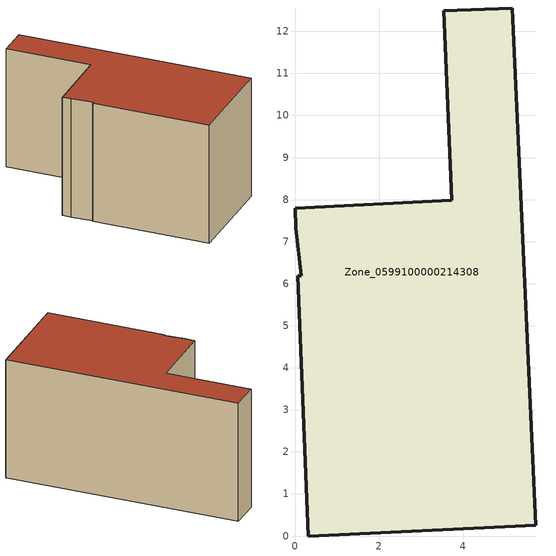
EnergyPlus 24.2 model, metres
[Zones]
Zone_0599100000214308
 floor ground (C_G): 0.02,7.33 0,7.8 3.73,7.99 3.54,12.49 5.16,12.56 5.73,0.25 0.31,0 0.07,6.19 0.14,6.19 z0
 wall outside (C_F): 5.73,0.25 5.16,12.56 3.54,12.49 3.73,7.99 0,7.8 0.02,7.33 0.14,6.19 0.07,6.19 0.31,0 5.73,0.25 z0:6.54
 roof outside (C_R): 0,7.8 0.02,7.33 0.14,6.19 0.07,6.19 0.31,0 5.73,0.25 5.16,12.56 3.54,12.49 3.73,7.99 z6.54
[BUILDING]
Pand.0599100000214308: North Axis=0; Terrain=City; Loads Convergence Tolerance Value=0.04; Temperature Convergence Tolerance Value=0.4; Solar Distribution=FullExterior; Maximum Number of Warmup Days=25; Minimum Number of Warmup Days=1
[Site:Location]
Rotterdam.The.Hague.AP_ZH_NLD Design_Conditions: Latitude=51.96; Longitude=4.45; Time Zone=1; Elevation=-4.5
[SITE:GROUNDTEMPERATURE:BUILDINGSURFACE]
18, 18, 18, 18, 18, 18, 18, 18, 18, 18, 18, 18
[MATERIAL] Thermal Absorptance=0.9; Solar Absorptance=0.7; Visible Absorptance=0.7
Name | Roughness | Thickness | Conductivity | Density | Specific Heat
G.TC.1946 | MediumSmooth | 0.15 | 1 | 540 | 1210
F.TC.1946 | Rough | 0.3 | 0.857143 | 1920 | 840
R.TC.1946 | MediumRough | 0.2 | 0.909091 | 1500 | 1000
[CONSTRUCTION]
C_G: G.TC.1946
C_F: F.TC.1946
C_R: R.TC.1946
[ZONE]
Zone_0599100000214308: Type=1; Multiplier=1; Ceiling Height=Autocalculate; Volume=Autocalculate; Floor Area=autocalculate; Part of Total Floor Area=Yes
[ZONEINFILTRATION:DESIGNFLOWRATE]
Infil_Zone_0599100000214308: Zone or ZoneList or Space or SpaceList=Zone_0599100000214308; Schedule=AlwaysOn; Design Flow Rate Calculation Method=Flow/Area; Flow Rate per Floor Area=0.003; Constant Term Coefficient=1; Temperature Term Coefficient=0; Velocity Term Coefficient=0; Velocity Squared Term Coefficient=0
[HVACTEMPLATE:ZONE:IDEALLOADSAIRSYSTEM]
Zone_0599100000214308: Maximum Heating Supply Air Temperature=50; Minimum Cooling Supply Air Temperature=13; Maximum Heating Supply Air Humidity Ratio=0.0156; Minimum Cooling Supply Air Humidity Ratio=0.0077; Heating Limit=NoLimit; Cooling Limit=NoLimit; Dehumidification Control Type=ConstantSensibleHeatRatio; Cooling Sensible Heat Ratio=0.7; Dehumidification Setpoint=60; Humidification Control Type=None; Humidification Setpoint=30; Outdoor Air Method=None; Outdoor Air Flow Rate per Person=0.00944; Outdoor Air Flow Rate per Zone Floor Area=0; Outdoor Air Flow Rate per Zone=0; Demand Controlled Ventilation Type=None; Outdoor Air Economizer Type=NoEconomizer; Heat Recovery Type=None; Sensible Heat Recovery Effectiveness=0.7; Latent Heat Recovery Effectiveness=0.65
[ZONECONTROL:THERMOSTAT]
ThermostatControl_Zone_0599100000214308: Zone or ZoneList=Zone_0599100000214308; Control Type Schedule=DualSetpointControlType; Control 1=Thermostat_Zone_0599100000214308; Temperature Difference Between Cutout And Setpoint=0
[THERMOSTATSETPOINT:DUALSETPOINT]
Thermostat_Zone_0599100000214308: Heating Setpoint Temperature Schedule=HeatingSetpoint_Zone_0599100000214308; Cooling Setpoint Temperature Schedule=CoolingSetpoint_Zone_0599100000214308
[SCHEDULE:COMPACT]
HeatingSetpoint_Zone_0599100000214308: Through: 12/31, For: AllDays, Until: 24:00, 21
CoolingSetpoint_Zone_0599100000214308: Through: 12/31, For: AllDays, Until: 24:00, 24
DualSetpointControlType: Through: 12/31, For: AllDays, Until: 24:00, 4
AlwaysOn: Through: 12/31, For: AllDays, Until: 24:00, 1
